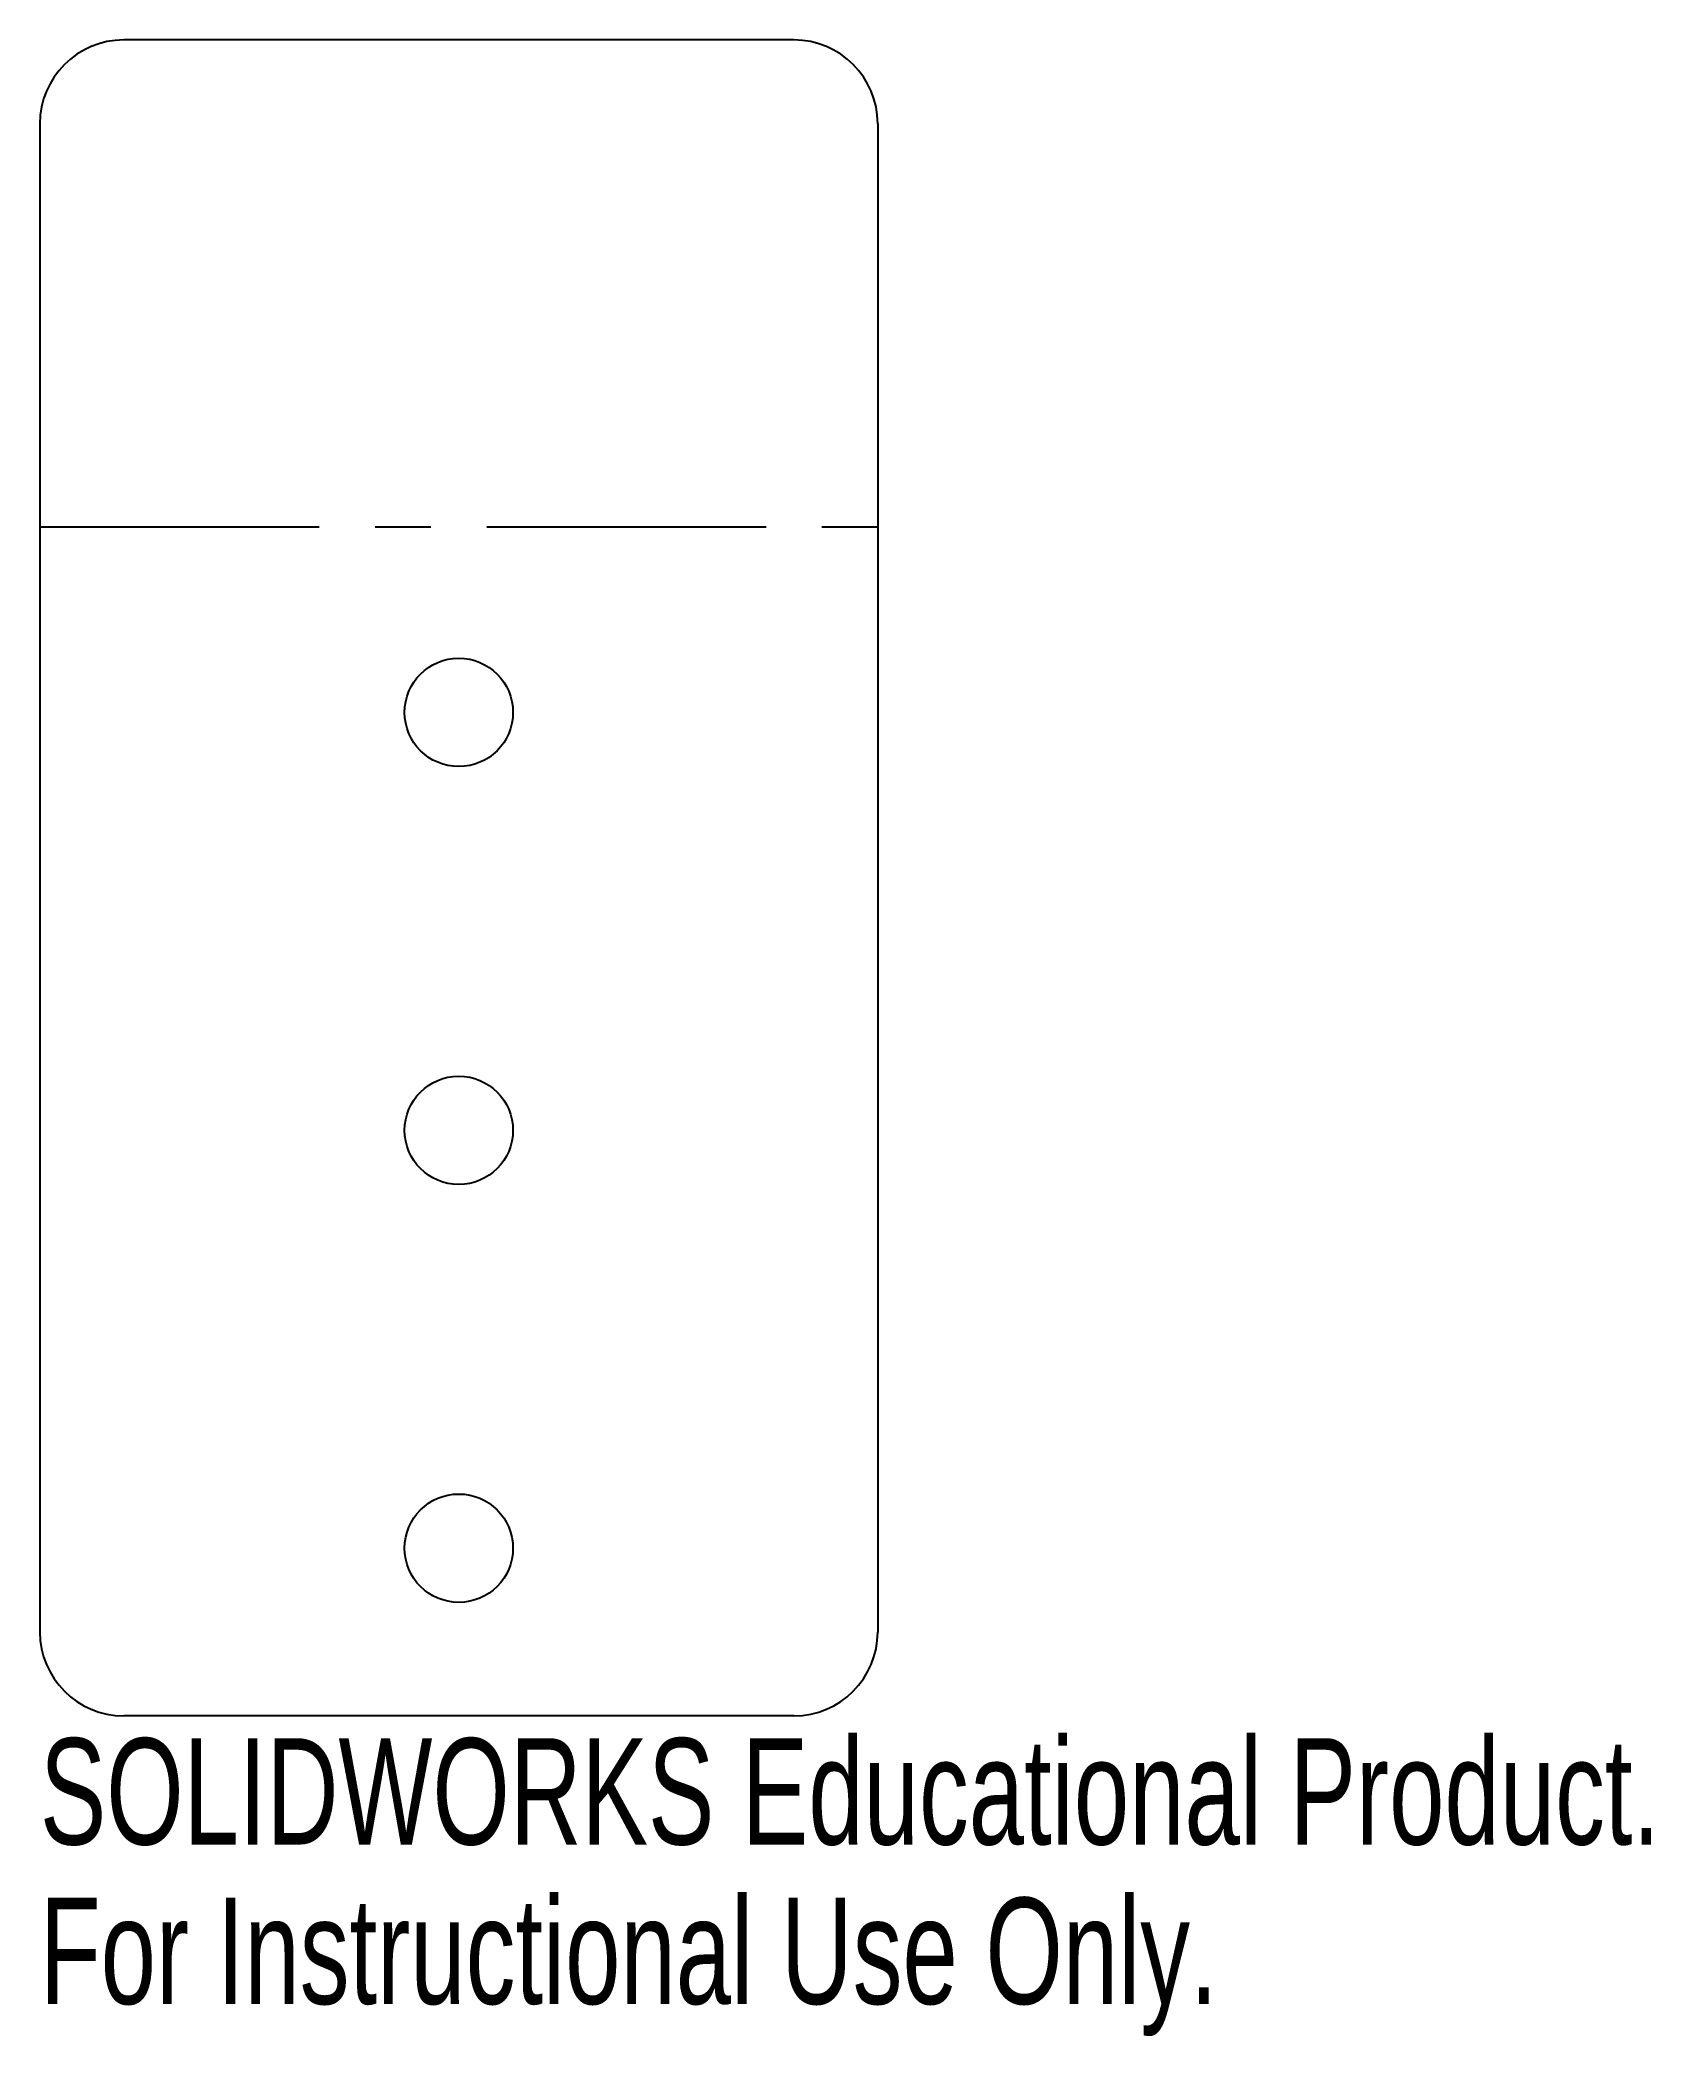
# Model space of a CAD drawing. Header units: inches. Extents: x -0.77 to 2.11, y -0.57 to 3.
import ezdxf

# ---------------------------------------------------------------- set-up
doc = ezdxf.new("R2010")
doc.units = ezdxf.units.IN
doc.header["$MEASUREMENT"] = 0
doc.linetypes.add('CENTERX2', pattern=[0.8, 0.5, -0.1, 0.1, -0.1])
doc.styles.add('SLDTEXTSTYLE0', font='TXT', dxfattribs={"width": 0.7})

msp = doc.modelspace()

# ---------------------------------------------------------------- linework, layer by layer
at = {"color": 7, "linetype": 'Continuous', "lineweight": 25}
for p, q in [((0.5788, 3), (-0.6212, 3)), ((-0.7712, 2.85), (-0.7712, 0.15)), ((0.7288, 2.85), (0.7288, 0.15)), ((0.5788, 0), (-0.6212, 0))]:
    msp.add_line(p, q, dxfattribs=at)
at = {"color": 7, "linetype": 'CENTERX2'}
msp.add_line((-0.7712, 2.1281), (0.7288, 2.1281), dxfattribs=at)
at = {"color": 7, "linetype": 'Continuous', "lineweight": 25}
for centre in [(-0.0212, 1.7962), (-0.0212, 1.0481), (-0.0212, 0.3)]:
    msp.add_circle(centre, 0.097, dxfattribs=at)
for centre, start, end in [((-0.6212, 2.85), 90, 180), ((0.5788, 2.85), 0, 90), ((-0.6212, 0.15), 180, 270), ((0.5788, 0.15), 270, 0)]:
    msp.add_arc(centre, 0.15, start, end, dxfattribs=at)

# ---------------------------------------------------------------- texts
at = {"color": 7, "linetype": 'Continuous', "char_height": 0.1903, "attachment_point": 1, "style": 'SLDTEXTSTYLE0'}
for s, insert in [('SOLIDWORKS Educational Product.', (-0.7712, -0.0401)), ('For Instructional Use Only.', (-0.7712, -0.3256))]:
    msp.add_mtext(s, dxfattribs=dict(at, insert=insert))

doc.saveas('drawing.dxf')
